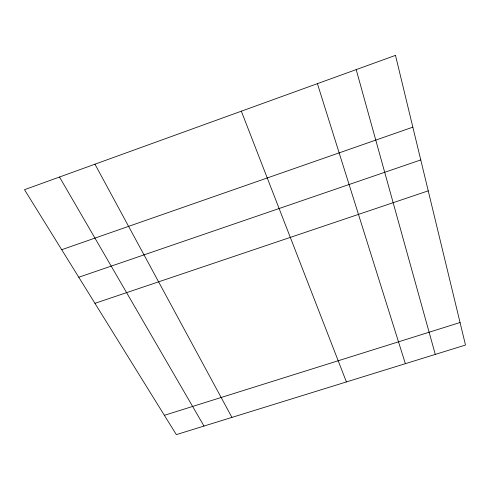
<?xml version="1.0" encoding="UTF-8"?>
<svg xmlns="http://www.w3.org/2000/svg" width="490" height="490" viewBox="0 0 490 490"><rect width="100%" height="100%" fill="white"/><g stroke="black" fill="none" stroke-linecap="round" stroke-linejoin="round"><path stroke-width="0.73" d="M61.703 249.71L412.843 127.161M78.774 277.248L420.763 159.93M94.944 303.322L428.236 190.849M164.364 415.312L460.055 322.518M59.504 177.025L203.999 426.055M94.956 164.187L231.929 417.4M241.337 111.193L346.406 381.937M317.41 83.649L405.359 363.672M356.193 69.605L435.279 354.405M395.497 55.376L24.5 189.697L176.339 434.624L465.5 345.046L395.497 55.376"/></g></svg>
